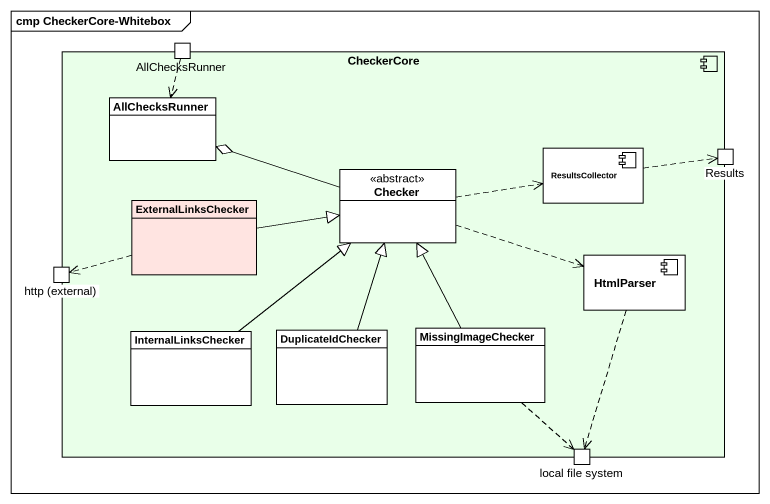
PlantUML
@startuml
mainframe cmp CheckerCore-Whitebox
allowmixing
hide circle
hide empty members
component CheckerCore #E9FFE9 {
  port AllChecksRunner
  class "AllChecksRunner" as AllChecksRunner_2
  component ResultsCollector
  port Results
  class Checker <<abstract>>
  class ExternalLinksChecker #FFE4E1
  port "http (external)" as http_external
  component HtmlParser
  class InternalLinksChecker
  class DuplicateIdChecker
  class MissingImageChecker
  port "local file system" as local_file_system
}
AllChecksRunner ..> AllChecksRunner_2
ResultsCollector .right.> Results
Checker -left-o AllChecksRunner_2
Checker .right.> ResultsCollector
Checker .right.> HtmlParser
ExternalLinksChecker -right-|> Checker
ExternalLinksChecker .left.> http_external
HtmlParser ..> local_file_system
InternalLinksChecker -up-|> Checker
DuplicateIdChecker -up-|> Checker
MissingImageChecker -up-|> Checker
MissingImageChecker ..> local_file_system
@enduml
